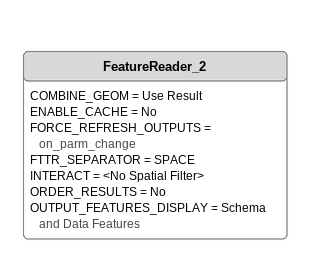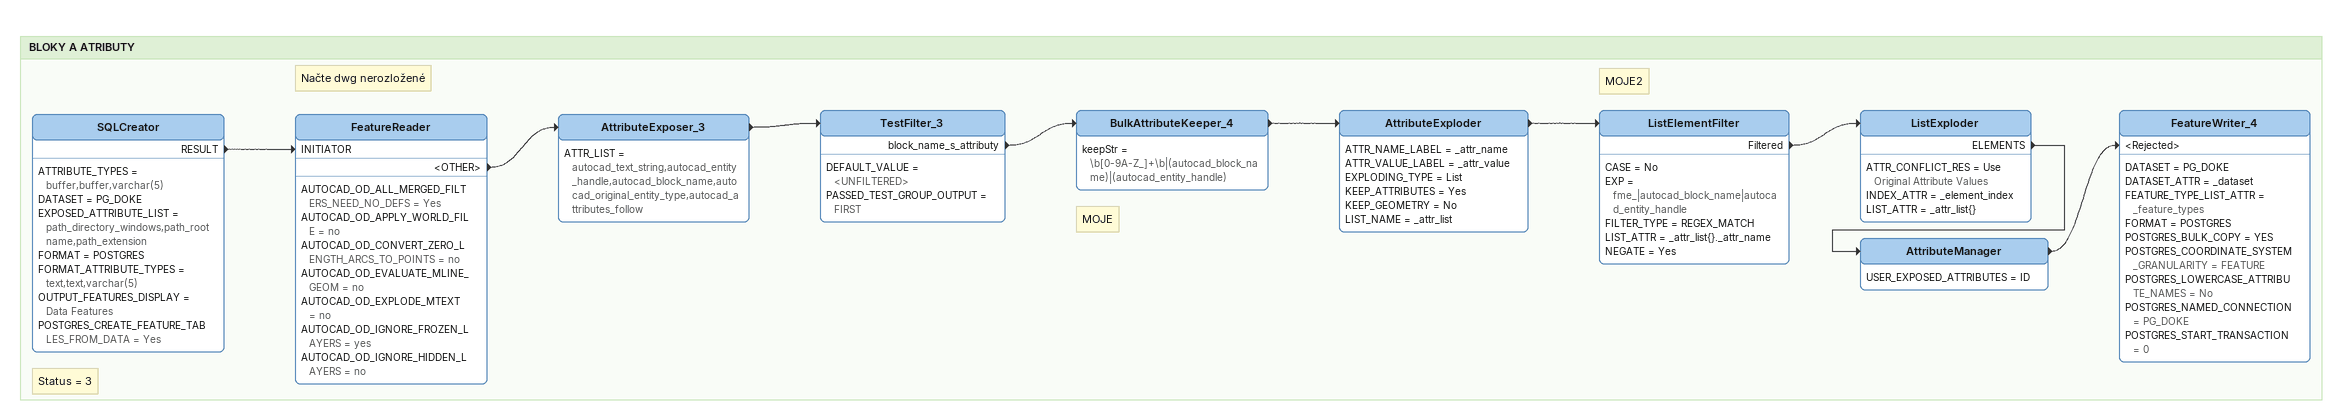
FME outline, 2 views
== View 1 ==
FeatureReader_2
    COMBINE_GEOM = Use Result
    ENABLE_CACHE = No
    FORCE_REFRESH_OUTPUTS = on_parm_change
    FTTR_SEPARATOR = SPACE
    INTERACT = <No Spatial Filter>
    ORDER_RESULTS = No
    OUTPUT_FEATURES_DISPLAY = Schema and Data Features

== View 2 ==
Bookmark: BLOKY A ATRIBUTY
Note: Status = 3
SQLCreator
    ATTRIBUTE_TYPES = buffer,buffer,varchar(5)
    DATASET = PG_DOKE
    EXPOSED_ATTRIBUTE_LIST = path_directory_windows,path_rootname,path_extension
    FORMAT = POSTGRES
    FORMAT_ATTRIBUTE_TYPES = text,text,varchar(5)
    OUTPUT_FEATURES_DISPLAY = Data Features
    POSTGRES_CREATE_FEATURE_TABLES_FROM_DATA = Yes
    RESULT -> FeatureReader [INITIATOR]
Note: Načte dwg nerozložené
FeatureReader
    AUTOCAD_OD_ALL_MERGED_FILTERS_NEED_NO_DEFS = Yes
    AUTOCAD_OD_APPLY_WORLD_FILE = no
    AUTOCAD_OD_CONVERT_ZERO_LENGTH_ARCS_TO_POINTS = no
    AUTOCAD_OD_EVALUATE_MLINE_GEOM = no
    AUTOCAD_OD_EXPLODE_MTEXT = no
    AUTOCAD_OD_IGNORE_FROZEN_LAYERS = yes
    AUTOCAD_OD_IGNORE_HIDDEN_LAYERS = no
    <OTHER> -> AttributeExposer_3
AttributeExposer_3
    ATTR_LIST = autocad_text_string,autocad_entity_handle,autocad_block_name,autocad_original_entity_type,autocad_attributes_follow
    -> TestFilter_3
TestFilter_3
    DEFAULT_VALUE = <UNFILTERED>
    PASSED_TEST_GROUP_OUTPUT = FIRST
    block_name_s_attributy -> BulkAttributeKeeper_4
Note: MOJE
BulkAttributeKeeper_4
    keepStr = \b[0-9A-Z_]+\b|(autocad_block_name)|(autocad_entity_handle)
    -> AttributeExploder
AttributeExploder
    ATTR_NAME_LABEL = _attr_name
    ATTR_VALUE_LABEL = _attr_value
    EXPLODING_TYPE = List
    KEEP_ATTRIBUTES = Yes
    KEEP_GEOMETRY = No
    LIST_NAME = _attr_list
    -> ListElementFilter
Note: MOJE2
ListElementFilter
    CASE = No
    EXP = fme_|autocad_block_name|autocad_entity_handle
    FILTER_TYPE = REGEX_MATCH
    LIST_ATTR = _attr_list{}._attr_name
    NEGATE = Yes
    Filtered -> ListExploder
ListExploder
    ATTR_CONFLICT_RES = Use Original Attribute Values
    INDEX_ATTR = _element_index
    LIST_ATTR = _attr_list{}
    ELEMENTS -> AttributeManager
AttributeManager
    USER_EXPOSED_ATTRIBUTES = ID
    -> FeatureWriter_4 [<Rejected>]
FeatureWriter_4
    DATASET = PG_DOKE
    DATASET_ATTR = _dataset
    FEATURE_TYPE_LIST_ATTR = _feature_types
    FORMAT = POSTGRES
    POSTGRES_BULK_COPY = YES
    POSTGRES_COORDINATE_SYSTEM_GRANULARITY = FEATURE
    POSTGRES_LOWERCASE_ATTRIBUTE_NAMES = No
    POSTGRES_NAMED_CONNECTION = PG_DOKE
    POSTGRES_START_TRANSACTION = 0
